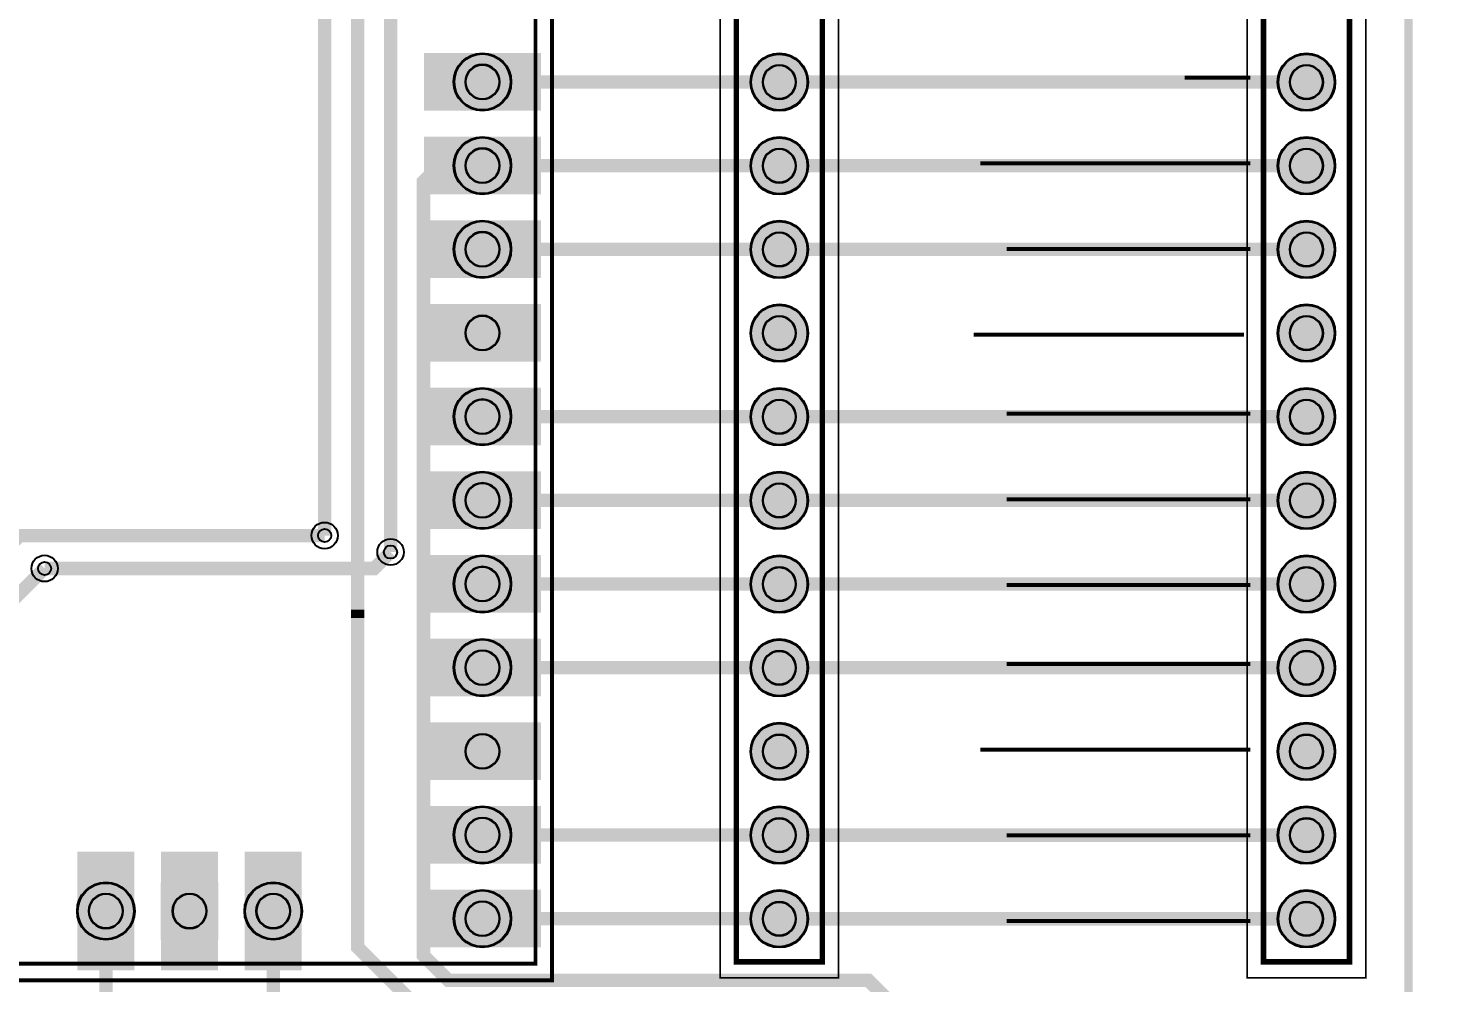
# Model space of a CAD drawing. Extents: x 2068 to 5046, y -5016 to -2057.
# Drawn here: x 3366 to 5046, y -4413 to -3271 of the extents above; entities that cross this region are included whole.
import ezdxf

# ---------------------------------------------------------------- set-up
doc = ezdxf.new("R2010")
doc.units = 9
for name, color, linetype, true_color in [('BoardOutline', 7, 'Continuous', 0xff00ff), ('BottomLayer', 7, 'Continuous', 0x0000ff), ('BottomSolderMaskLayer', 7, 'Continuous', 0xaa00ff), ('Document', 7, 'Continuous', 0xffffff), ('Hole', 7, 'Continuous', 0x222222), ('Mechanical', 7, 'Continuous', 0xf022f0), ('Multi-Layer', 7, 'Continuous', 0xc0c0c0), ('TopLayer', 7, 'Continuous', 0xff0000), ('TopPasteMaskLayer', 7, 'Continuous', 0x808080), ('TopSilkLayer', 7, 'Continuous', 0xffff00), ('TopSolderMaskLayer', 7, 'Continuous', 0x800080)]:
    doc.layers.add(name, color=color, linetype=linetype, true_color=true_color)

msp = doc.modelspace()

# ---------------------------------------------------------------- hatches: boundary and pattern name
at = {"layer": 'BottomSolderMaskLayer'}
for points in [[(3874.5849999999996, -3335.8199999999997, 1), (3943.515, -3335.8199999999997, 1)], [(4229.305, -3336.0199999999995, 1), (4298.235000000001, -3336.0199999999995, 1)], [(4859.225, -3336.0199999999995, 1), (4928.155000000001, -3336.0199999999995, 1)], [(3874.5849999999996, -3435.8199999999997, 1), (3943.515, -3435.8199999999997, 1)], [(4229.305, -3436.0199999999995, 1), (4298.235000000001, -3436.0199999999995, 1)], [(4859.225, -3436.0199999999995, 1), (4928.155000000001, -3436.0199999999995, 1)], [(3874.5849999999996, -3535.8199999999997, 1), (3943.515, -3535.8199999999997, 1)], [(4229.305, -3536.0199999999995, 1), (4298.235000000001, -3536.0199999999995, 1)], [(4859.225, -3536.0199999999995, 1), (4928.155000000001, -3536.0199999999995, 1)], [(3874.5849999999996, -3601.3549999999996), (3943.5150000000003, -3601.3549999999996), (3943.5150000000003, -3670.285), (3874.5849999999996, -3670.285)], [(4229.305, -3636.0199999999995, 1), (4298.235000000001, -3636.0199999999995, 1)], [(4859.225, -3636.0199999999995, 1), (4928.155000000001, -3636.0199999999995, 1)], [(3874.5849999999996, -3735.8199999999997, 1), (3943.515, -3735.8199999999997, 1)], [(4229.305, -3736.0199999999995, 1), (4298.235000000001, -3736.0199999999995, 1)], [(4859.225, -3736.0199999999995, 1), (4928.155000000001, -3736.0199999999995, 1)], [(3874.5849999999996, -3835.8199999999997, 1), (3943.515, -3835.8199999999997, 1)], [(4229.305, -3836.0199999999995, 1), (4298.235000000001, -3836.0199999999995, 1)], [(4859.225, -3836.0199999999995, 1), (4928.155000000001, -3836.0199999999995, 1)], [(3874.5849999999996, -3935.8199999999997, 1), (3943.515, -3935.8199999999997, 1)], [(4229.305, -3936.0199999999995, 1), (4298.235000000001, -3936.0199999999995, 1)], [(4859.225, -3936.0199999999995, 1), (4928.155000000001, -3936.0199999999995, 1)], [(3874.5849999999996, -4035.8199999999997, 1), (3943.515, -4035.8199999999997, 1)], [(4229.305, -4036.0199999999995, 1), (4298.235000000001, -4036.0199999999995, 1)], [(4859.225, -4036.0199999999995, 1), (4928.155000000001, -4036.0199999999995, 1)], [(3874.5849999999996, -4101.355), (3943.5150000000003, -4101.355), (3943.5150000000003, -4170.285), (3874.5849999999996, -4170.285)], [(4229.305, -4136.0199999999995, 1), (4298.235000000001, -4136.0199999999995, 1)], [(4859.225, -4136.0199999999995, 1), (4928.155000000001, -4136.0199999999995, 1)], [(3874.5849999999996, -4235.82, 1), (3943.515, -4235.82, 1)], [(4229.305, -4236.0199999999995, 1), (4298.235000000001, -4236.0199999999995, 1)], [(4859.225, -4236.0199999999995, 1), (4928.155000000001, -4236.0199999999995, 1)], [(3424.5849999999996, -4326.76, 1), (3493.515, -4326.76, 1)], [(3524.5849999999996, -4292.295), (3593.5150000000003, -4292.295), (3593.5150000000003, -4361.225), (3524.5849999999996, -4361.225)], [(3624.5849999999996, -4326.76, 1), (3693.515, -4326.76, 1)], [(3874.5849999999996, -4335.82, 1), (3943.515, -4335.82, 1)], [(4229.305, -4336.01, 1), (4298.235000000001, -4336.01, 1)], [(4859.225, -4336.01, 1), (4928.155000000001, -4336.01, 1)]]:
    msp.add_hatch(color=256, dxfattribs=at).paths.add_polyline_path(points)
at = {"layer": 'Multi-Layer'}
for points in [[(3875.5849999999996, -3335.8199999999997, 1), (3942.515, -3335.8199999999997, 1)], [(4230.305, -3336.0199999999995, 1), (4297.235000000001, -3336.0199999999995, 1)], [(4860.225, -3336.0199999999995, 1), (4927.155000000001, -3336.0199999999995, 1)], [(3875.5849999999996, -3435.8199999999997, 1), (3942.515, -3435.8199999999997, 1)], [(4230.305, -3436.0199999999995, 1), (4297.235000000001, -3436.0199999999995, 1)], [(4860.225, -3436.0199999999995, 1), (4927.155000000001, -3436.0199999999995, 1)], [(3875.5849999999996, -3535.8199999999997, 1), (3942.515, -3535.8199999999997, 1)], [(4230.305, -3536.0199999999995, 1), (4297.235000000001, -3536.0199999999995, 1)], [(4860.225, -3536.0199999999995, 1), (4927.155000000001, -3536.0199999999995, 1)], [(3875.585, -3602.355), (3942.5150000000003, -3602.355), (3942.5150000000003, -3669.285), (3875.585, -3669.285)], [(4230.305, -3636.0199999999995, 1), (4297.235000000001, -3636.0199999999995, 1)], [(4860.225, -3636.0199999999995, 1), (4927.155000000001, -3636.0199999999995, 1)], [(3875.5849999999996, -3735.8199999999997, 1), (3942.515, -3735.8199999999997, 1)], [(4230.305, -3736.0199999999995, 1), (4297.235000000001, -3736.0199999999995, 1)], [(4860.225, -3736.0199999999995, 1), (4927.155000000001, -3736.0199999999995, 1)], [(3875.5849999999996, -3835.8199999999997, 1), (3942.515, -3835.8199999999997, 1)], [(4230.305, -3836.0199999999995, 1), (4297.235000000001, -3836.0199999999995, 1)], [(4860.225, -3836.0199999999995, 1), (4927.155000000001, -3836.0199999999995, 1)], [(3875.5849999999996, -3935.8199999999997, 1), (3942.515, -3935.8199999999997, 1)], [(4230.305, -3936.0199999999995, 1), (4297.235000000001, -3936.0199999999995, 1)], [(4860.225, -3936.0199999999995, 1), (4927.155000000001, -3936.0199999999995, 1)], [(3875.5849999999996, -4035.8199999999997, 1), (3942.515, -4035.8199999999997, 1)], [(4230.305, -4036.0199999999995, 1), (4297.235000000001, -4036.0199999999995, 1)], [(4860.225, -4036.0199999999995, 1), (4927.155000000001, -4036.0199999999995, 1)], [(3875.585, -4102.355), (3942.5150000000003, -4102.355), (3942.5150000000003, -4169.285), (3875.585, -4169.285)], [(4230.305, -4136.0199999999995, 1), (4297.235000000001, -4136.0199999999995, 1)], [(4860.225, -4136.0199999999995, 1), (4927.155000000001, -4136.0199999999995, 1)], [(3875.5849999999996, -4235.82, 1), (3942.515, -4235.82, 1)], [(4230.305, -4236.0199999999995, 1), (4297.235000000001, -4236.0199999999995, 1)], [(4860.225, -4236.0199999999995, 1), (4927.155000000001, -4236.0199999999995, 1)], [(3425.5849999999996, -4326.76, 1), (3492.515, -4326.76, 1)], [(3525.585, -4293.295), (3592.5150000000003, -4293.295), (3592.5150000000003, -4360.224999999999), (3525.585, -4360.224999999999)], [(3625.5849999999996, -4326.76, 1), (3692.515, -4326.76, 1)], [(3875.5849999999996, -4335.82, 1), (3942.515, -4335.82, 1)], [(4230.305, -4336.01, 1), (4297.235000000001, -4336.01, 1)], [(4860.225, -4336.01, 1), (4927.155000000001, -4336.01, 1)]]:
    msp.add_hatch(color=256, dxfattribs=at).paths.add_polyline_path(points)
at = {"layer": 'TopLayer'}
for points in [[(3840.1549999999997, -3302.355), (3977.945, -3302.355), (3977.945, -3369.285), (3840.1549999999997, -3369.285)], [(3840.1549999999997, -3402.355), (3977.945, -3402.355), (3977.945, -3469.285), (3840.1549999999997, -3469.285)], [(3840.1549999999997, -3502.355), (3977.945, -3502.355), (3977.945, -3569.285), (3840.1549999999997, -3569.285)], [(3840.1549999999997, -3602.355), (3977.945, -3602.355), (3977.945, -3669.285), (3840.1549999999997, -3669.285)], [(3840.1549999999997, -3702.355), (3977.945, -3702.355), (3977.945, -3769.285), (3840.1549999999997, -3769.285)], [(3840.1549999999997, -3802.355), (3977.945, -3802.355), (3977.945, -3869.285), (3840.1549999999997, -3869.285)], [(3840.1549999999997, -3902.355), (3977.945, -3902.355), (3977.945, -3969.285), (3840.1549999999997, -3969.285)], [(3840.1549999999997, -4002.355), (3977.945, -4002.355), (3977.945, -4069.285), (3840.1549999999997, -4069.285)], [(3840.1549999999997, -4102.355), (3977.945, -4102.355), (3977.945, -4169.285), (3840.1549999999997, -4169.285)], [(3840.1549999999997, -4202.355), (3977.945, -4202.355), (3977.945, -4269.285), (3840.1549999999997, -4269.285)], [(3425.585, -4395.655), (3425.585, -4257.865), (3492.5150000000003, -4257.865), (3492.5150000000003, -4395.655)], [(3525.585, -4395.655), (3525.585, -4257.865), (3592.5150000000003, -4257.865), (3592.5150000000003, -4395.655)], [(3625.585, -4395.655), (3625.585, -4257.865), (3692.5150000000003, -4257.865), (3692.5150000000003, -4395.655)], [(3840.1549999999997, -4302.355), (3977.945, -4302.355), (3977.945, -4369.285), (3840.1549999999997, -4369.285)]]:
    msp.add_hatch(color=256, dxfattribs=at).paths.add_polyline_path(points)
at = {"layer": 'TopPasteMaskLayer'}
for points in [[(3840.1549999999997, -3302.355), (3977.945, -3302.355), (3977.945, -3369.285), (3840.1549999999997, -3369.285)], [(3840.1549999999997, -3402.355), (3977.945, -3402.355), (3977.945, -3469.285), (3840.1549999999997, -3469.285)], [(3840.1549999999997, -3502.355), (3977.945, -3502.355), (3977.945, -3569.285), (3840.1549999999997, -3569.285)], [(3840.1549999999997, -3602.355), (3977.945, -3602.355), (3977.945, -3669.285), (3840.1549999999997, -3669.285)], [(3840.1549999999997, -3702.355), (3977.945, -3702.355), (3977.945, -3769.285), (3840.1549999999997, -3769.285)], [(3840.1549999999997, -3802.355), (3977.945, -3802.355), (3977.945, -3869.285), (3840.1549999999997, -3869.285)], [(3840.1549999999997, -3902.355), (3977.945, -3902.355), (3977.945, -3969.285), (3840.1549999999997, -3969.285)], [(3840.1549999999997, -4002.355), (3977.945, -4002.355), (3977.945, -4069.285), (3840.1549999999997, -4069.285)], [(3840.1549999999997, -4102.355), (3977.945, -4102.355), (3977.945, -4169.285), (3840.1549999999997, -4169.285)], [(3840.1549999999997, -4202.355), (3977.945, -4202.355), (3977.945, -4269.285), (3840.1549999999997, -4269.285)], [(3425.585, -4395.655), (3425.585, -4257.865), (3492.5150000000003, -4257.865), (3492.5150000000003, -4395.655)], [(3525.585, -4395.655), (3525.585, -4257.865), (3592.5150000000003, -4257.865), (3592.5150000000003, -4395.655)], [(3625.585, -4395.655), (3625.585, -4257.865), (3692.5150000000003, -4257.865), (3692.5150000000003, -4395.655)], [(3840.1549999999997, -4302.355), (3977.945, -4302.355), (3977.945, -4369.285), (3840.1549999999997, -4369.285)]]:
    msp.add_hatch(color=256, dxfattribs=at).paths.add_polyline_path(points)
at = {"layer": 'TopSolderMaskLayer'}
for points in [[(3839.1549999999997, -3301.3549999999996), (3978.9450000000006, -3301.3549999999996), (3978.9450000000006, -3370.285), (3839.1549999999997, -3370.285)], [(3874.5849999999996, -3335.8199999999997, 1), (3943.515, -3335.8199999999997, 1)], [(4229.305, -3336.0199999999995, 1), (4298.235000000001, -3336.0199999999995, 1)], [(4859.225, -3336.0199999999995, 1), (4928.155000000001, -3336.0199999999995, 1)], [(3839.1549999999997, -3401.3549999999996), (3978.9450000000006, -3401.3549999999996), (3978.9450000000006, -3470.285), (3839.1549999999997, -3470.285)], [(3874.5849999999996, -3435.8199999999997, 1), (3943.515, -3435.8199999999997, 1)], [(4229.305, -3436.0199999999995, 1), (4298.235000000001, -3436.0199999999995, 1)], [(4859.225, -3436.0199999999995, 1), (4928.155000000001, -3436.0199999999995, 1)], [(3839.1549999999997, -3501.3549999999996), (3978.9450000000006, -3501.3549999999996), (3978.9450000000006, -3570.285), (3839.1549999999997, -3570.285)], [(3874.5849999999996, -3535.8199999999997, 1), (3943.515, -3535.8199999999997, 1)], [(4229.305, -3536.0199999999995, 1), (4298.235000000001, -3536.0199999999995, 1)], [(4859.225, -3536.0199999999995, 1), (4928.155000000001, -3536.0199999999995, 1)], [(3839.1549999999997, -3601.3549999999996), (3978.9450000000006, -3601.3549999999996), (3978.9450000000006, -3670.285), (3839.1549999999997, -3670.285)], [(3874.5849999999996, -3601.3549999999996), (3943.5150000000003, -3601.3549999999996), (3943.5150000000003, -3670.285), (3874.5849999999996, -3670.285)], [(4229.305, -3636.0199999999995, 1), (4298.235000000001, -3636.0199999999995, 1)], [(4859.225, -3636.0199999999995, 1), (4928.155000000001, -3636.0199999999995, 1)], [(3839.1549999999997, -3701.3549999999996), (3978.9450000000006, -3701.3549999999996), (3978.9450000000006, -3770.285), (3839.1549999999997, -3770.285)], [(3874.5849999999996, -3735.8199999999997, 1), (3943.515, -3735.8199999999997, 1)], [(4229.305, -3736.0199999999995, 1), (4298.235000000001, -3736.0199999999995, 1)], [(4859.225, -3736.0199999999995, 1), (4928.155000000001, -3736.0199999999995, 1)], [(3839.1549999999997, -3801.3549999999996), (3978.9450000000006, -3801.3549999999996), (3978.9450000000006, -3870.285), (3839.1549999999997, -3870.285)], [(3874.5849999999996, -3835.8199999999997, 1), (3943.515, -3835.8199999999997, 1)], [(4229.305, -3836.0199999999995, 1), (4298.235000000001, -3836.0199999999995, 1)], [(4859.225, -3836.0199999999995, 1), (4928.155000000001, -3836.0199999999995, 1)], [(3839.1549999999997, -3901.3549999999996), (3978.9450000000006, -3901.3549999999996), (3978.9450000000006, -3970.285), (3839.1549999999997, -3970.285)], [(3874.5849999999996, -3935.8199999999997, 1), (3943.515, -3935.8199999999997, 1)], [(4229.305, -3936.0199999999995, 1), (4298.235000000001, -3936.0199999999995, 1)], [(4859.225, -3936.0199999999995, 1), (4928.155000000001, -3936.0199999999995, 1)], [(3839.1549999999997, -4001.3549999999996), (3978.9450000000006, -4001.3549999999996), (3978.9450000000006, -4070.285), (3839.1549999999997, -4070.285)], [(3874.5849999999996, -4035.8199999999997, 1), (3943.515, -4035.8199999999997, 1)], [(4229.305, -4036.0199999999995, 1), (4298.235000000001, -4036.0199999999995, 1)], [(4859.225, -4036.0199999999995, 1), (4928.155000000001, -4036.0199999999995, 1)], [(3839.1549999999997, -4101.355), (3978.9450000000006, -4101.355), (3978.9450000000006, -4170.285), (3839.1549999999997, -4170.285)], [(3874.5849999999996, -4101.355), (3943.5150000000003, -4101.355), (3943.5150000000003, -4170.285), (3874.5849999999996, -4170.285)], [(4229.305, -4136.0199999999995, 1), (4298.235000000001, -4136.0199999999995, 1)], [(4859.225, -4136.0199999999995, 1), (4928.155000000001, -4136.0199999999995, 1)], [(3839.1549999999997, -4201.355), (3978.9450000000006, -4201.355), (3978.9450000000006, -4270.285), (3839.1549999999997, -4270.285)], [(3874.5849999999996, -4235.82, 1), (3943.515, -4235.82, 1)], [(4229.305, -4236.0199999999995, 1), (4298.235000000001, -4236.0199999999995, 1)], [(4859.225, -4236.0199999999995, 1), (4928.155000000001, -4236.0199999999995, 1)], [(3425.0992608317, -4397.713718063649), (3425.0992608317, -4255.806281936351), (3493.0007391683002, -4255.806281936351), (3493.0007391683002, -4397.713718063649)], [(3525.0992608317, -4397.713718063649), (3525.0992608317, -4255.806281936351), (3593.0007391683002, -4255.806281936351), (3593.0007391683002, -4397.713718063649)], [(3625.0992608317, -4397.713718063649), (3625.0992608317, -4255.806281936351), (3693.0007391683002, -4255.806281936351), (3693.0007391683002, -4397.713718063649)], [(3424.5849999999996, -4326.76, 1), (3493.515, -4326.76, 1)], [(3524.5849999999996, -4292.295), (3593.5150000000003, -4292.295), (3593.5150000000003, -4361.225), (3524.5849999999996, -4361.225)], [(3624.5849999999996, -4326.76, 1), (3693.515, -4326.76, 1)], [(3839.1549999999997, -4301.355), (3978.9450000000006, -4301.355), (3978.9450000000006, -4370.285), (3839.1549999999997, -4370.285)], [(3874.5849999999996, -4335.82, 1), (3943.515, -4335.82, 1)], [(4229.305, -4336.01, 1), (4298.235000000001, -4336.01, 1)], [(4859.225, -4336.01, 1), (4928.155000000001, -4336.01, 1)]]:
    msp.add_hatch(color=256, dxfattribs=at).paths.add_polyline_path(points)

# ---------------------------------------------------------------- linework, layer by layer
at = {"layer": 'BoardOutline', "const_width": 10}
msp.add_lwpolyline([(5015.74, -2066.92), (5015.74, -4960.62), (2106.29, -4960.62), (2106.29, -2066.92), (5015.74, -2066.92)], close=True, dxfattribs=at)
at = {"layer": 'BottomLayer', "const_width": 16}
for points in [[(3720.46, -3877.9399999999996), (3356.29, -3877.9399999999996), (3346.45, -3887.79)], [(3799.21, -3897.6299999999997), (3779.52, -3917.31), (3385.8199999999997, -3917.31)]]:
    msp.add_lwpolyline(points, dxfattribs=at)
at = {"layer": 'BottomSolderMaskLayer'}
for points in [[(3909.152988196624, -3315.1399701180335), (3908.947011803376, -3315.1399701180335)], [(4263.775149409831, -3315.7519229045265), (4263.764850590169, -3315.7519229045265)], [(4893.695149409831, -3315.7519229045265), (4893.684850590169, -3315.7519229045265)], [(3909.152988196624, -3356.500029881966), (3908.947011803376, -3356.500029881966)], [(4263.775149409831, -3356.2880770954725), (4263.764850590169, -3356.2880770954725)], [(4893.695149409831, -3356.2880770954725), (4893.684850590169, -3356.2880770954725)], [(3909.152988196624, -3415.1399701180335), (3908.947011803376, -3415.1399701180335)], [(4263.775149409831, -3415.7519229045265), (4263.764850590169, -3415.7519229045265)], [(4893.695149409831, -3415.7519229045265), (4893.684850590169, -3415.7519229045265)], [(3909.152988196624, -3456.500029881966), (3908.947011803376, -3456.500029881966)], [(4263.775149409831, -3456.2880770954725), (4263.764850590169, -3456.2880770954725)], [(4893.695149409831, -3456.2880770954725), (4893.684850590169, -3456.2880770954725)], [(3909.152988196624, -3515.1399701180335), (3908.947011803376, -3515.1399701180335)], [(4263.775149409831, -3515.7519229045265), (4263.764850590169, -3515.7519229045265)], [(4893.695149409831, -3515.7519229045265), (4893.684850590169, -3515.7519229045265)], [(3909.152988196624, -3556.500029881966), (3908.947011803376, -3556.500029881966)], [(4263.775149409831, -3556.2880770954725), (4263.764850590169, -3556.2880770954725)], [(4893.695149409831, -3556.2880770954725), (4893.684850590169, -3556.2880770954725)], [(3909.152988196624, -3615.1399701180335), (3908.947011803376, -3615.1399701180335)], [(4263.775149409831, -3615.7519229045265), (4263.764850590169, -3615.7519229045265)], [(4893.695149409831, -3615.7519229045265), (4893.684850590169, -3615.7519229045265)], [(3909.152988196624, -3656.500029881966), (3908.947011803376, -3656.500029881966)], [(4263.775149409831, -3656.2880770954725), (4263.764850590169, -3656.2880770954725)], [(4893.695149409831, -3656.2880770954725), (4893.684850590169, -3656.2880770954725)], [(3909.152988196624, -3715.1399701180335), (3908.947011803376, -3715.1399701180335)], [(4263.775149409831, -3715.7519229045265), (4263.764850590169, -3715.7519229045265)], [(4893.695149409831, -3715.7519229045265), (4893.684850590169, -3715.7519229045265)], [(3909.152988196624, -3756.500029881966), (3908.947011803376, -3756.500029881966)], [(4263.775149409831, -3756.2880770954725), (4263.764850590169, -3756.2880770954725)], [(4893.695149409831, -3756.2880770954725), (4893.684850590169, -3756.2880770954725)], [(3909.152988196624, -3815.1399701180335), (3908.947011803376, -3815.1399701180335)], [(4263.775149409831, -3815.7519229045265), (4263.764850590169, -3815.7519229045265)], [(4893.695149409831, -3815.7519229045265), (4893.684850590169, -3815.7519229045265)], [(3909.152988196624, -3856.500029881966), (3908.947011803376, -3856.500029881966)], [(4263.775149409831, -3856.2880770954725), (4263.764850590169, -3856.2880770954725)], [(4893.695149409831, -3856.2880770954725), (4893.684850590169, -3856.2880770954725)], [(3909.152988196624, -3915.1399701180335), (3908.947011803376, -3915.1399701180335)], [(4263.775149409831, -3915.7519229045265), (4263.764850590169, -3915.7519229045265)], [(4893.695149409831, -3915.7519229045265), (4893.684850590169, -3915.7519229045265)], [(3909.152988196624, -3956.500029881966), (3908.947011803376, -3956.500029881966)], [(4263.775149409831, -3956.2880770954725), (4263.764850590169, -3956.2880770954725)], [(4893.695149409831, -3956.2880770954725), (4893.684850590169, -3956.2880770954725)], [(3909.152988196624, -4015.1399701180335), (3908.947011803376, -4015.1399701180335)], [(4263.775149409831, -4015.7519229045265), (4263.764850590169, -4015.7519229045265)], [(4893.695149409831, -4015.7519229045265), (4893.684850590169, -4015.7519229045265)], [(3909.152988196624, -4056.500029881966), (3908.947011803376, -4056.500029881966)], [(4263.775149409831, -4056.2880770954725), (4263.764850590169, -4056.2880770954725)], [(4893.695149409831, -4056.2880770954725), (4893.684850590169, -4056.2880770954725)], [(3909.152988196624, -4115.1399701180335), (3908.947011803376, -4115.1399701180335)], [(4263.775149409831, -4115.7519229045265), (4263.764850590169, -4115.7519229045265)], [(4893.695149409831, -4115.7519229045265), (4893.684850590169, -4115.7519229045265)], [(3909.152988196624, -4156.500029881966), (3908.947011803376, -4156.500029881966)], [(4263.775149409831, -4156.2880770954725), (4263.764850590169, -4156.2880770954725)], [(4893.695149409831, -4156.2880770954725), (4893.684850590169, -4156.2880770954725)], [(3909.152988196624, -4215.1399701180335), (3908.947011803376, -4215.1399701180335)], [(4263.775149409831, -4215.7519229045265), (4263.764850590169, -4215.7519229045265)], [(4893.695149409831, -4215.7519229045265), (4893.684850590169, -4215.7519229045265)], [(3909.152988196624, -4256.500029881966), (3908.947011803376, -4256.500029881966)], [(4263.775149409831, -4256.2880770954725), (4263.764850590169, -4256.2880770954725)], [(4893.695149409831, -4256.2880770954725), (4893.684850590169, -4256.2880770954725)], [(3459.152988196624, -4306.079970118034), (3458.947011803376, -4306.079970118034)], [(3559.152988196624, -4306.079970118034), (3558.947011803376, -4306.079970118034)], [(3659.152988196624, -4306.079970118034), (3658.947011803376, -4306.079970118034)], [(3909.152988196624, -4315.1399701180335), (3908.947011803376, -4315.1399701180335)], [(4263.775149409831, -4315.741922904527), (4263.764850590169, -4315.741922904527)], [(4893.695149409831, -4315.741922904527), (4893.684850590169, -4315.741922904527)], [(3459.152988196624, -4347.440029881966), (3458.947011803376, -4347.440029881966)], [(3559.152988196624, -4347.440029881966), (3558.947011803376, -4347.440029881966)], [(3659.152988196624, -4347.440029881966), (3658.947011803376, -4347.440029881966)], [(3909.152988196624, -4356.500029881966), (3908.947011803376, -4356.500029881966)], [(4263.775149409831, -4356.278077095473), (4263.764850590169, -4356.278077095473)], [(4893.695149409831, -4356.278077095473), (4893.684850590169, -4356.278077095473)]]:
    msp.add_lwpolyline(points, close=True, dxfattribs=at)
for centre in [(3909.0499999999997, -3335.8199999999997), (4263.77, -3336.0199999999995), (4893.6900000000005, -3336.0199999999995), (3909.0499999999997, -3435.8199999999997), (4263.77, -3436.0199999999995), (4893.6900000000005, -3436.0199999999995), (3909.0499999999997, -3535.8199999999997), (4263.77, -3536.0199999999995), (4893.6900000000005, -3536.0199999999995), (4263.77, -3636.0199999999995), (4893.6900000000005, -3636.0199999999995), (3909.0499999999997, -3735.8199999999997), (4263.77, -3736.0199999999995), (4893.6900000000005, -3736.0199999999995), (3909.0499999999997, -3835.8199999999997), (4263.77, -3836.0199999999995), (4893.6900000000005, -3836.0199999999995), (3909.0499999999997, -3935.8199999999997), (4263.77, -3936.0199999999995), (4893.6900000000005, -3936.0199999999995), (3909.0499999999997, -4035.8199999999997), (4263.77, -4036.0199999999995), (4893.6900000000005, -4036.0199999999995), (4263.77, -4136.0199999999995), (4893.6900000000005, -4136.0199999999995), (3909.0499999999997, -4235.82), (4263.77, -4236.0199999999995), (4893.6900000000005, -4236.0199999999995), (3459.0499999999997, -4326.76), (3659.0499999999997, -4326.76), (3909.0499999999997, -4335.82), (4263.77, -4336.01), (4893.6900000000005, -4336.01)]:
    msp.add_circle(centre, 34.464999999999996, dxfattribs=at)
for centre, radius, start, end in [((3908.947011803376, -3335.8199999999997), 20.680029881966234, 90, 270), ((3909.152988196624, -3335.8199999999997), 20.680029881966234, 270, 90), ((4263.764850590169, -3336.0199999999995), 20.268077095472883, 90, 270), ((4263.775149409831, -3336.0199999999995), 20.268077095472883, 270, 90), ((4893.684850590169, -3336.0199999999995), 20.268077095472883, 90, 270), ((4893.695149409831, -3336.0199999999995), 20.268077095472883, 270, 90), ((3908.947011803376, -3435.8199999999997), 20.680029881966234, 90, 270), ((3909.152988196624, -3435.8199999999997), 20.680029881966234, 270, 90), ((4263.764850590169, -3436.0199999999995), 20.268077095472883, 90, 270), ((4263.775149409831, -3436.0199999999995), 20.268077095472883, 270, 90), ((4893.684850590169, -3436.0199999999995), 20.268077095472883, 90, 270), ((4893.695149409831, -3436.0199999999995), 20.268077095472883, 270, 90), ((3908.947011803376, -3535.8199999999997), 20.680029881966234, 90, 270), ((3909.152988196624, -3535.8199999999997), 20.680029881966234, 270, 90), ((4263.764850590169, -3536.0199999999995), 20.268077095472883, 90, 270), ((4263.775149409831, -3536.0199999999995), 20.268077095472883, 270, 90), ((4893.684850590169, -3536.0199999999995), 20.268077095472883, 90, 270), ((4893.695149409831, -3536.0199999999995), 20.268077095472883, 270, 90), ((3908.947011803376, -3635.8199999999997), 20.680029881966234, 90, 270), ((3909.152988196624, -3635.8199999999997), 20.680029881966234, 270, 90), ((4263.764850590169, -3636.0199999999995), 20.268077095472883, 90, 270), ((4263.775149409831, -3636.0199999999995), 20.268077095472883, 270, 90), ((4893.684850590169, -3636.0199999999995), 20.268077095472883, 90, 270), ((4893.695149409831, -3636.0199999999995), 20.268077095472883, 270, 90), ((3908.947011803376, -3735.8199999999997), 20.680029881966234, 90, 270), ((3909.152988196624, -3735.8199999999997), 20.680029881966234, 270, 90), ((4263.764850590169, -3736.0199999999995), 20.268077095472883, 90, 270), ((4263.775149409831, -3736.0199999999995), 20.268077095472883, 270, 90), ((4893.684850590169, -3736.0199999999995), 20.268077095472883, 90, 270), ((4893.695149409831, -3736.0199999999995), 20.268077095472883, 270, 90), ((3908.947011803376, -3835.8199999999997), 20.680029881966234, 90, 270), ((3909.152988196624, -3835.8199999999997), 20.680029881966234, 270, 90), ((4263.764850590169, -3836.0199999999995), 20.268077095472883, 90, 270), ((4263.775149409831, -3836.0199999999995), 20.268077095472883, 270, 90), ((4893.684850590169, -3836.0199999999995), 20.268077095472883, 90, 270), ((4893.695149409831, -3836.0199999999995), 20.268077095472883, 270, 90), ((3908.947011803376, -3935.8199999999997), 20.680029881966234, 90, 270), ((3909.152988196624, -3935.8199999999997), 20.680029881966234, 270, 90), ((4263.764850590169, -3936.0199999999995), 20.268077095472883, 90, 270), ((4263.775149409831, -3936.0199999999995), 20.268077095472883, 270, 90), ((4893.684850590169, -3936.0199999999995), 20.268077095472883, 90, 270), ((4893.695149409831, -3936.0199999999995), 20.268077095472883, 270, 90), ((3908.947011803376, -4035.8199999999997), 20.680029881966234, 90, 270), ((3909.152988196624, -4035.8199999999997), 20.680029881966234, 270, 90), ((4263.764850590169, -4036.0199999999995), 20.268077095472883, 90, 270), ((4263.775149409831, -4036.0199999999995), 20.268077095472883, 270, 90), ((4893.684850590169, -4036.0199999999995), 20.268077095472883, 90, 270), ((4893.695149409831, -4036.0199999999995), 20.268077095472883, 270, 90), ((3908.947011803376, -4135.82), 20.680029881966234, 90, 270), ((3909.152988196624, -4135.82), 20.680029881966234, 270, 90), ((4263.764850590169, -4136.0199999999995), 20.268077095472883, 90, 270), ((4263.775149409831, -4136.0199999999995), 20.268077095472883, 270, 90), ((4893.684850590169, -4136.0199999999995), 20.268077095472883, 90, 270), ((4893.695149409831, -4136.0199999999995), 20.268077095472883, 270, 90), ((3908.947011803376, -4235.82), 20.680029881966234, 90, 270), ((3909.152988196624, -4235.82), 20.680029881966234, 270, 90), ((4263.764850590169, -4236.0199999999995), 20.268077095472883, 90, 270), ((4263.775149409831, -4236.0199999999995), 20.268077095472883, 270, 90), ((4893.684850590169, -4236.0199999999995), 20.268077095472883, 90, 270), ((4893.695149409831, -4236.0199999999995), 20.268077095472883, 270, 90), ((3458.947011803376, -4326.76), 20.680029881966234, 90, 270), ((3459.152988196624, -4326.76), 20.680029881966234, 270, 90), ((3558.947011803376, -4326.76), 20.680029881966234, 90, 270), ((3559.152988196624, -4326.76), 20.680029881966234, 270, 90), ((3658.947011803376, -4326.76), 20.680029881966234, 90, 270), ((3659.152988196624, -4326.76), 20.680029881966234, 270, 90), ((3908.947011803376, -4335.82), 20.680029881966234, 90, 270), ((3909.152988196624, -4335.82), 20.680029881966234, 270, 90), ((4263.764850590169, -4336.01), 20.268077095472883, 90, 270), ((4263.775149409831, -4336.01), 20.268077095472883, 270, 90), ((4893.684850590169, -4336.01), 20.268077095472883, 90, 270), ((4893.695149409831, -4336.01), 20.268077095472883, 270, 90)]:
    msp.add_arc(centre, radius, start, end, dxfattribs=at)
at = {"layer": 'Document'}
for points, const_width in [([(3972.43, -2381.88), (3972.43, -4389.75), (3145.66, -4389.75), (3145.66, -2381.88), (3972.43, -2381.88)], 4.72), ([(4238.77, -2386.02), (4313.77, -2386.02), (4313.77, -4386.01), (4213.77, -4386.01), (4213.77, -2411.02), (4238.77, -2386.02)], 3.9400000000000004), ([(4943.6900000000005, -2386.02), (4943.6900000000005, -4386.01), (4843.6900000000005, -4386.01), (4843.6900000000005, -2411.02), (4868.6900000000005, -2386.02), (4943.6900000000005, -2386.02)], 3.9400000000000004)]:
    msp.add_lwpolyline(points, close=True, dxfattribs=dict(at, const_width=const_width))
at = {"layer": 'Hole'}
for centre in [(3720.46, -3877.9399999999996), (3799.21, -3897.6299999999997), (3385.8199999999997, -3917.31)]:
    msp.add_circle(centre, 7.87, dxfattribs=at)
at = {"layer": 'Mechanical'}
for points, const_width in [([(3992.12, -2362.2), (3992.12, -4409.4400000000005), (3125.98, -4409.4400000000005), (3125.98, -2362.2), (3992.12, -2362.2)], 4.72), ([(4192.91, -2365.1499999999996), (4192.91, -4406.49), (4334.64, -4406.49), (4334.64, -2365.1499999999996), (4192.91, -2365.1499999999996)], 1.9700000000000002), ([(4822.82, -4406.49), (4964.56, -4406.49), (4964.56, -2365.1499999999996), (4822.82, -2365.1499999999996), (4822.82, -4406.49)], 1.9700000000000002)]:
    msp.add_lwpolyline(points, close=True, dxfattribs=dict(at, const_width=const_width))
at = {"layer": 'Multi-Layer'}
for points in [[(3909.15, -3315.74), (3908.95, -3315.74)], [(4263.775, -3316.3399999999997), (4263.765, -3316.3399999999997)], [(4893.695, -3316.3399999999997), (4893.6849999999995, -3316.3399999999997)], [(3909.15, -3355.8999999999996), (3908.95, -3355.8999999999996)], [(4263.775, -3355.6999999999994), (4263.765, -3355.6999999999994)], [(4893.695, -3355.6999999999994), (4893.6849999999995, -3355.6999999999994)], [(3909.15, -3415.74), (3908.95, -3415.74)], [(4263.775, -3416.3399999999997), (4263.765, -3416.3399999999997)], [(4893.695, -3416.3399999999997), (4893.6849999999995, -3416.3399999999997)], [(3909.15, -3455.8999999999996), (3908.95, -3455.8999999999996)], [(4263.775, -3455.6999999999994), (4263.765, -3455.6999999999994)], [(4893.695, -3455.6999999999994), (4893.6849999999995, -3455.6999999999994)], [(3909.15, -3515.74), (3908.95, -3515.74)], [(4263.775, -3516.3399999999997), (4263.765, -3516.3399999999997)], [(4893.695, -3516.3399999999997), (4893.6849999999995, -3516.3399999999997)], [(3909.15, -3555.8999999999996), (3908.95, -3555.8999999999996)], [(4263.775, -3555.6999999999994), (4263.765, -3555.6999999999994)], [(4893.695, -3555.6999999999994), (4893.6849999999995, -3555.6999999999994)], [(3909.15, -3615.74), (3908.95, -3615.74)], [(4263.775, -3616.3399999999997), (4263.765, -3616.3399999999997)], [(4893.695, -3616.3399999999997), (4893.6849999999995, -3616.3399999999997)], [(3909.15, -3655.8999999999996), (3908.95, -3655.8999999999996)], [(4263.775, -3655.6999999999994), (4263.765, -3655.6999999999994)], [(4893.695, -3655.6999999999994), (4893.6849999999995, -3655.6999999999994)], [(3909.15, -3715.74), (3908.95, -3715.74)], [(4263.775, -3716.3399999999997), (4263.765, -3716.3399999999997)], [(4893.695, -3716.3399999999997), (4893.6849999999995, -3716.3399999999997)], [(3909.15, -3755.8999999999996), (3908.95, -3755.8999999999996)], [(4263.775, -3755.6999999999994), (4263.765, -3755.6999999999994)], [(4893.695, -3755.6999999999994), (4893.6849999999995, -3755.6999999999994)], [(3909.15, -3815.74), (3908.95, -3815.74)], [(4263.775, -3816.3399999999997), (4263.765, -3816.3399999999997)], [(4893.695, -3816.3399999999997), (4893.6849999999995, -3816.3399999999997)], [(3909.15, -3855.8999999999996), (3908.95, -3855.8999999999996)], [(4263.775, -3855.6999999999994), (4263.765, -3855.6999999999994)], [(4893.695, -3855.6999999999994), (4893.6849999999995, -3855.6999999999994)], [(3909.15, -3915.74), (3908.95, -3915.74)], [(4263.775, -3916.3399999999997), (4263.765, -3916.3399999999997)], [(4893.695, -3916.3399999999997), (4893.6849999999995, -3916.3399999999997)], [(3909.15, -3955.8999999999996), (3908.95, -3955.8999999999996)], [(4263.775, -3955.6999999999994), (4263.765, -3955.6999999999994)], [(4893.695, -3955.6999999999994), (4893.6849999999995, -3955.6999999999994)], [(3909.15, -4015.74), (3908.95, -4015.74)], [(4263.775, -4016.3399999999997), (4263.765, -4016.3399999999997)], [(4893.695, -4016.3399999999997), (4893.6849999999995, -4016.3399999999997)], [(3909.15, -4055.8999999999996), (3908.95, -4055.8999999999996)], [(4263.775, -4055.6999999999994), (4263.765, -4055.6999999999994)], [(4893.695, -4055.6999999999994), (4893.6849999999995, -4055.6999999999994)], [(3909.15, -4115.74), (3908.95, -4115.74)], [(4263.775, -4116.339999999999), (4263.765, -4116.339999999999)], [(4893.695, -4116.339999999999), (4893.6849999999995, -4116.339999999999)], [(3909.15, -4155.9), (3908.95, -4155.9)], [(4263.775, -4155.7), (4263.765, -4155.7)], [(4893.695, -4155.7), (4893.6849999999995, -4155.7)], [(3909.15, -4215.74), (3908.95, -4215.74)], [(4263.775, -4216.339999999999), (4263.765, -4216.339999999999)], [(4893.695, -4216.339999999999), (4893.6849999999995, -4216.339999999999)], [(3909.15, -4255.9), (3908.95, -4255.9)], [(4263.775, -4255.7), (4263.765, -4255.7)], [(4893.695, -4255.7), (4893.6849999999995, -4255.7)], [(3459.15, -4306.68), (3458.95, -4306.68)], [(3559.15, -4306.68), (3558.95, -4306.68)], [(3659.15, -4306.68), (3658.95, -4306.68)], [(3909.15, -4315.74), (3908.95, -4315.74)], [(4263.775, -4316.33), (4263.765, -4316.33)], [(4893.695, -4316.33), (4893.6849999999995, -4316.33)], [(3459.15, -4346.84), (3458.95, -4346.84)], [(3559.15, -4346.84), (3558.95, -4346.84)], [(3659.15, -4346.84), (3658.95, -4346.84)], [(3909.15, -4355.9), (3908.95, -4355.9)], [(4263.775, -4355.6900000000005), (4263.765, -4355.6900000000005)], [(4893.695, -4355.6900000000005), (4893.6849999999995, -4355.6900000000005)]]:
    msp.add_lwpolyline(points, close=True, dxfattribs=at)
for centre, radius in [((3909.0499999999997, -3335.8199999999997), 33.464999999999996), ((4263.77, -3336.0199999999995), 33.464999999999996), ((4893.6900000000005, -3336.0199999999995), 33.464999999999996), ((3909.0499999999997, -3435.8199999999997), 33.464999999999996), ((4263.77, -3436.0199999999995), 33.464999999999996), ((4893.6900000000005, -3436.0199999999995), 33.464999999999996), ((3909.0499999999997, -3535.8199999999997), 33.464999999999996), ((4263.77, -3536.0199999999995), 33.464999999999996), ((4893.6900000000005, -3536.0199999999995), 33.464999999999996), ((4263.77, -3636.0199999999995), 33.464999999999996), ((4893.6900000000005, -3636.0199999999995), 33.464999999999996), ((3909.0499999999997, -3735.8199999999997), 33.464999999999996), ((4263.77, -3736.0199999999995), 33.464999999999996), ((4893.6900000000005, -3736.0199999999995), 33.464999999999996), ((3909.0499999999997, -3835.8199999999997), 33.464999999999996), ((4263.77, -3836.0199999999995), 33.464999999999996), ((4893.6900000000005, -3836.0199999999995), 33.464999999999996), ((3720.46, -3877.9399999999996), 15.75), ((3799.21, -3897.6299999999997), 15.75), ((3385.8199999999997, -3917.31), 15.75), ((3909.0499999999997, -3935.8199999999997), 33.464999999999996), ((4263.77, -3936.0199999999995), 33.464999999999996), ((4893.6900000000005, -3936.0199999999995), 33.464999999999996), ((3909.0499999999997, -4035.8199999999997), 33.464999999999996), ((4263.77, -4036.0199999999995), 33.464999999999996), ((4893.6900000000005, -4036.0199999999995), 33.464999999999996), ((4263.77, -4136.0199999999995), 33.464999999999996), ((4893.6900000000005, -4136.0199999999995), 33.464999999999996), ((3909.0499999999997, -4235.82), 33.464999999999996), ((4263.77, -4236.0199999999995), 33.464999999999996), ((4893.6900000000005, -4236.0199999999995), 33.464999999999996), ((3459.0499999999997, -4326.76), 33.464999999999996), ((3659.0499999999997, -4326.76), 33.464999999999996), ((3909.0499999999997, -4335.82), 33.464999999999996), ((4263.77, -4336.01), 33.464999999999996), ((4893.6900000000005, -4336.01), 33.464999999999996)]:
    msp.add_circle(centre, radius, dxfattribs=at)
for centre, radius, start, end in [((3908.95, -3335.8199999999997), 20.08, 90, 270), ((3909.15, -3335.8199999999997), 20.08, 270, 90), ((4263.765, -3336.0199999999995), 19.68, 90, 270), ((4263.775, -3336.0199999999995), 19.68, 270, 90), ((4893.6849999999995, -3336.0199999999995), 19.68, 90, 270), ((4893.695, -3336.0199999999995), 19.68, 270, 90), ((3908.95, -3435.8199999999997), 20.08, 90, 270), ((3909.15, -3435.8199999999997), 20.08, 270, 90), ((4263.765, -3436.0199999999995), 19.68, 90, 270), ((4263.775, -3436.0199999999995), 19.68, 270, 90), ((4893.6849999999995, -3436.0199999999995), 19.68, 90, 270), ((4893.695, -3436.0199999999995), 19.68, 270, 90), ((3908.95, -3535.8199999999997), 20.08, 90, 270), ((3909.15, -3535.8199999999997), 20.08, 270, 90), ((4263.765, -3536.0199999999995), 19.68, 90, 270), ((4263.775, -3536.0199999999995), 19.68, 270, 90), ((4893.6849999999995, -3536.0199999999995), 19.68, 90, 270), ((4893.695, -3536.0199999999995), 19.68, 270, 90), ((3908.95, -3635.8199999999997), 20.08, 90, 270), ((3909.15, -3635.8199999999997), 20.08, 270, 90), ((4263.765, -3636.0199999999995), 19.68, 90, 270), ((4263.775, -3636.0199999999995), 19.68, 270, 90), ((4893.6849999999995, -3636.0199999999995), 19.68, 90, 270), ((4893.695, -3636.0199999999995), 19.68, 270, 90), ((3908.95, -3735.8199999999997), 20.08, 90, 270), ((3909.15, -3735.8199999999997), 20.08, 270, 90), ((4263.765, -3736.0199999999995), 19.68, 90, 270), ((4263.775, -3736.0199999999995), 19.68, 270, 90), ((4893.6849999999995, -3736.0199999999995), 19.68, 90, 270), ((4893.695, -3736.0199999999995), 19.68, 270, 90), ((3908.95, -3835.8199999999997), 20.08, 90, 270), ((3909.15, -3835.8199999999997), 20.08, 270, 90), ((4263.765, -3836.0199999999995), 19.68, 90, 270), ((4263.775, -3836.0199999999995), 19.68, 270, 90), ((4893.6849999999995, -3836.0199999999995), 19.68, 90, 270), ((4893.695, -3836.0199999999995), 19.68, 270, 90), ((3908.95, -3935.8199999999997), 20.08, 90, 270), ((3909.15, -3935.8199999999997), 20.08, 270, 90), ((4263.765, -3936.0199999999995), 19.68, 90, 270), ((4263.775, -3936.0199999999995), 19.68, 270, 90), ((4893.6849999999995, -3936.0199999999995), 19.68, 90, 270), ((4893.695, -3936.0199999999995), 19.68, 270, 90), ((3908.95, -4035.8199999999997), 20.08, 90, 270), ((3909.15, -4035.8199999999997), 20.08, 270, 90), ((4263.765, -4036.0199999999995), 19.68, 90, 270), ((4263.775, -4036.0199999999995), 19.68, 270, 90), ((4893.6849999999995, -4036.0199999999995), 19.68, 90, 270), ((4893.695, -4036.0199999999995), 19.68, 270, 90), ((3908.95, -4135.82), 20.08, 90, 270), ((3909.15, -4135.82), 20.08, 270, 90), ((4263.765, -4136.0199999999995), 19.68, 90, 270), ((4263.775, -4136.0199999999995), 19.68, 270, 90), ((4893.6849999999995, -4136.0199999999995), 19.68, 90, 270), ((4893.695, -4136.0199999999995), 19.68, 270, 90), ((3908.95, -4235.82), 20.08, 90, 270), ((3909.15, -4235.82), 20.08, 270, 90), ((4263.765, -4236.0199999999995), 19.68, 90, 270), ((4263.775, -4236.0199999999995), 19.68, 270, 90), ((4893.6849999999995, -4236.0199999999995), 19.68, 90, 270), ((4893.695, -4236.0199999999995), 19.68, 270, 90), ((3458.95, -4326.76), 20.08, 90, 270), ((3459.15, -4326.76), 20.08, 270, 90), ((3558.95, -4326.76), 20.08, 90, 270), ((3559.15, -4326.76), 20.08, 270, 90), ((3658.95, -4326.76), 20.08, 90, 270), ((3659.15, -4326.76), 20.08, 270, 90), ((3908.95, -4335.82), 20.08, 90, 270), ((3909.15, -4335.82), 20.08, 270, 90), ((4263.765, -4336.01), 19.68, 90, 270), ((4263.775, -4336.01), 19.68, 270, 90), ((4893.6849999999995, -4336.01), 19.68, 90, 270), ((4893.695, -4336.01), 19.68, 270, 90)]:
    msp.add_arc(centre, radius, start, end, dxfattribs=at)
at = {"layer": 'TopLayer', "const_width": 16}
for points in [[(3720.46, -3877.9399999999996), (3720.46, -2529.52), (3814.1699999999996, -2435.8199999999997), (3909.0499999999997, -2435.8199999999997), (4263.570000000001, -2435.8199999999997), (4263.77, -2436.02), (4893.6900000000005, -2436.02)], [(4893.6900000000005, -2536.02), (4263.77, -2536.02), (4263.570000000001, -2535.8199999999997), (3909.0499999999997, -2535.8199999999997), (3812.59, -2535.8199999999997), (3759.83, -2588.58), (3759.83, -3966.53), (3759.83, -4370.07), (3838.57, -4448.8099999999995), (4035.4199999999996, -4448.8099999999995), (4072.43, -4485.82), (4072.43, -4685.03)], [(3799.21, -3897.6299999999997), (3799.21, -2874.01), (3837.39, -2835.8199999999997), (3909.0499999999997, -2835.8199999999997), (3909.24, -2836.0199999999995), (4263.77, -2836.0199999999995), (4893.6900000000005, -2836.0199999999995)], [(3909.0499999999997, -3335.8199999999997), (4263.570000000001, -3335.8199999999997), (4263.77, -3336.0199999999995), (4893.6900000000005, -3336.0199999999995)], [(4893.6900000000005, -3436.0199999999995), (4263.77, -3436.0199999999995), (4263.570000000001, -3435.8199999999997), (3909.0499999999997, -3435.8199999999997), (3857.4700000000003, -3435.8199999999997), (3838.57, -3454.72), (3838.57, -4379.91), (3868.1, -4409.4400000000005), (4370.07, -4409.4400000000005), (4429.12, -4468.49), (4429.12, -4543.3), (4433.0599999999995, -4547.24), (4433.0599999999995, -4803.14)], [(4893.6900000000005, -3536.0199999999995), (4263.77, -3536.0199999999995), (3909.24, -3536.0199999999995), (3909.0499999999997, -3535.8199999999997)], [(3909.0499999999997, -3735.8199999999997), (4263.570000000001, -3735.8199999999997), (4263.77, -3736.0199999999995), (4893.6900000000005, -3736.0199999999995)], [(4893.6900000000005, -3836.0199999999995), (4263.77, -3836.0199999999995), (3909.24, -3836.0199999999995), (3909.0499999999997, -3835.8199999999997)], [(2986.21, -4671.25), (3086.21, -4671.25), (3186.21, -4671.25), (3261.8, -4671.25), (3346.45, -4586.6), (3346.45, -3956.6800000000003), (3385.8199999999997, -3917.31)], [(3909.0499999999997, -3935.8199999999997), (4263.570000000001, -3935.8199999999997), (4263.77, -3936.0199999999995), (4893.6900000000005, -3936.0199999999995)], [(3759.83, -3966.53), (3759.83, -3976.37)], [(4893.6900000000005, -4036.0199999999995), (4263.77, -4036.0199999999995), (3909.24, -4036.0199999999995), (3909.0499999999997, -4035.8199999999997)], [(3909.0499999999997, -4235.82), (4263.570000000001, -4235.82), (4263.77, -4236.0199999999995), (4893.6900000000005, -4236.0199999999995)], [(3459.0499999999997, -4326.76), (3459.0499999999997, -4655.9), (3460.62, -4657.47)], [(3659.0499999999997, -4326.76), (3659.0499999999997, -4655.9), (3660.62, -4657.47)], [(3909.0499999999997, -4335.82), (4263.570000000001, -4335.82), (4263.77, -4336.01), (4893.6900000000005, -4336.01)]]:
    msp.add_lwpolyline(points, dxfattribs=at)
at = {"layer": 'TopSilkLayer', "const_width": 4.72}
for points in [[(4316.13, -2486.02), (4211.41, -2486.02), (4211.41, -4388.38), (4316.13, -4388.38), (4316.13, -2486.02)], [(4946.05, -4388.38), (4841.33, -4388.38), (4841.33, -2486.02), (4946.05, -2486.02), (4946.05, -4388.38)]]:
    msp.add_lwpolyline(points, close=True, dxfattribs=at)
for points in [[(3972.43, -3279.52), (3972.43, -3295.27)], [(4826.76, -3330.7), (4748.02, -3330.7)], [(3972.43, -3377.9500000000003), (3972.43, -3393.6900000000005)], [(4826.76, -3433.06), (4503.929999999999, -3433.06)], [(3972.43, -3476.37), (3972.43, -3492.12)], [(4826.76, -3535.4300000000003), (4535.42, -3535.4300000000003)], [(3972.43, -3578.73), (3972.43, -3594.4799999999996)], [(4818.89, -3637.79), (4496.05, -3637.79)], [(3972.43, -3677.16), (3972.43, -3692.91)], [(4826.76, -3732.28), (4535.42, -3732.28)], [(3972.43, -3779.52), (3972.43, -3795.27)], [(4826.76, -3834.64), (4535.42, -3834.64)], [(3972.43, -3877.9399999999996), (3972.43, -3893.6900000000005)], [(4826.76, -3937), (4535.42, -3937)], [(3972.43, -3980.31), (3972.43, -3996.06)], [(4826.76, -4031.49), (4535.42, -4031.49)], [(3972.43, -4078.73), (3972.43, -4094.4799999999996)], [(4826.76, -4133.85), (4503.929999999999, -4133.85)], [(3972.43, -4177.16), (3972.43, -4192.91)], [(4826.76, -4236.21), (4535.42, -4236.21)], [(3972.43, -4279.52), (3972.43, -4295.2699999999995)], [(4826.76, -4338.570000000001), (4535.42, -4338.570000000001)], [(3413.38, -4389.75), (3145.66, -4389.75)], [(3499.9900000000002, -4389.75), (3515.7400000000002, -4389.75)], [(3602.3599999999997, -4389.75), (3618.1, -4389.75)], [(3972.43, -4389.75), (3704.72, -4389.75)]]:
    msp.add_lwpolyline(points, dxfattribs=at)
at = {"layer": 'TopSolderMaskLayer'}
for points in [[(3909.152988196624, -3315.1399701180335), (3908.947011803376, -3315.1399701180335)], [(4263.775149409831, -3315.7519229045265), (4263.764850590169, -3315.7519229045265)], [(4893.695149409831, -3315.7519229045265), (4893.684850590169, -3315.7519229045265)], [(3909.152988196624, -3356.500029881966), (3908.947011803376, -3356.500029881966)], [(4263.775149409831, -3356.2880770954725), (4263.764850590169, -3356.2880770954725)], [(4893.695149409831, -3356.2880770954725), (4893.684850590169, -3356.2880770954725)], [(3909.152988196624, -3415.1399701180335), (3908.947011803376, -3415.1399701180335)], [(4263.775149409831, -3415.7519229045265), (4263.764850590169, -3415.7519229045265)], [(4893.695149409831, -3415.7519229045265), (4893.684850590169, -3415.7519229045265)], [(3909.152988196624, -3456.500029881966), (3908.947011803376, -3456.500029881966)], [(4263.775149409831, -3456.2880770954725), (4263.764850590169, -3456.2880770954725)], [(4893.695149409831, -3456.2880770954725), (4893.684850590169, -3456.2880770954725)], [(3909.152988196624, -3515.1399701180335), (3908.947011803376, -3515.1399701180335)], [(4263.775149409831, -3515.7519229045265), (4263.764850590169, -3515.7519229045265)], [(4893.695149409831, -3515.7519229045265), (4893.684850590169, -3515.7519229045265)], [(3909.152988196624, -3556.500029881966), (3908.947011803376, -3556.500029881966)], [(4263.775149409831, -3556.2880770954725), (4263.764850590169, -3556.2880770954725)], [(4893.695149409831, -3556.2880770954725), (4893.684850590169, -3556.2880770954725)], [(3909.152988196624, -3615.1399701180335), (3908.947011803376, -3615.1399701180335)], [(4263.775149409831, -3615.7519229045265), (4263.764850590169, -3615.7519229045265)], [(4893.695149409831, -3615.7519229045265), (4893.684850590169, -3615.7519229045265)], [(3909.152988196624, -3656.500029881966), (3908.947011803376, -3656.500029881966)], [(4263.775149409831, -3656.2880770954725), (4263.764850590169, -3656.2880770954725)], [(4893.695149409831, -3656.2880770954725), (4893.684850590169, -3656.2880770954725)], [(3909.152988196624, -3715.1399701180335), (3908.947011803376, -3715.1399701180335)], [(4263.775149409831, -3715.7519229045265), (4263.764850590169, -3715.7519229045265)], [(4893.695149409831, -3715.7519229045265), (4893.684850590169, -3715.7519229045265)], [(3909.152988196624, -3756.500029881966), (3908.947011803376, -3756.500029881966)], [(4263.775149409831, -3756.2880770954725), (4263.764850590169, -3756.2880770954725)], [(4893.695149409831, -3756.2880770954725), (4893.684850590169, -3756.2880770954725)], [(3909.152988196624, -3815.1399701180335), (3908.947011803376, -3815.1399701180335)], [(4263.775149409831, -3815.7519229045265), (4263.764850590169, -3815.7519229045265)], [(4893.695149409831, -3815.7519229045265), (4893.684850590169, -3815.7519229045265)], [(3909.152988196624, -3856.500029881966), (3908.947011803376, -3856.500029881966)], [(4263.775149409831, -3856.2880770954725), (4263.764850590169, -3856.2880770954725)], [(4893.695149409831, -3856.2880770954725), (4893.684850590169, -3856.2880770954725)], [(3909.152988196624, -3915.1399701180335), (3908.947011803376, -3915.1399701180335)], [(4263.775149409831, -3915.7519229045265), (4263.764850590169, -3915.7519229045265)], [(4893.695149409831, -3915.7519229045265), (4893.684850590169, -3915.7519229045265)], [(3909.152988196624, -3956.500029881966), (3908.947011803376, -3956.500029881966)], [(4263.775149409831, -3956.2880770954725), (4263.764850590169, -3956.2880770954725)], [(4893.695149409831, -3956.2880770954725), (4893.684850590169, -3956.2880770954725)], [(3909.152988196624, -4015.1399701180335), (3908.947011803376, -4015.1399701180335)], [(4263.775149409831, -4015.7519229045265), (4263.764850590169, -4015.7519229045265)], [(4893.695149409831, -4015.7519229045265), (4893.684850590169, -4015.7519229045265)], [(3909.152988196624, -4056.500029881966), (3908.947011803376, -4056.500029881966)], [(4263.775149409831, -4056.2880770954725), (4263.764850590169, -4056.2880770954725)], [(4893.695149409831, -4056.2880770954725), (4893.684850590169, -4056.2880770954725)], [(3909.152988196624, -4115.1399701180335), (3908.947011803376, -4115.1399701180335)], [(4263.775149409831, -4115.7519229045265), (4263.764850590169, -4115.7519229045265)], [(4893.695149409831, -4115.7519229045265), (4893.684850590169, -4115.7519229045265)], [(3909.152988196624, -4156.500029881966), (3908.947011803376, -4156.500029881966)], [(4263.775149409831, -4156.2880770954725), (4263.764850590169, -4156.2880770954725)], [(4893.695149409831, -4156.2880770954725), (4893.684850590169, -4156.2880770954725)], [(3909.152988196624, -4215.1399701180335), (3908.947011803376, -4215.1399701180335)], [(4263.775149409831, -4215.7519229045265), (4263.764850590169, -4215.7519229045265)], [(4893.695149409831, -4215.7519229045265), (4893.684850590169, -4215.7519229045265)], [(3909.152988196624, -4256.500029881966), (3908.947011803376, -4256.500029881966)], [(4263.775149409831, -4256.2880770954725), (4263.764850590169, -4256.2880770954725)], [(4893.695149409831, -4256.2880770954725), (4893.684850590169, -4256.2880770954725)], [(3459.152988196624, -4306.079970118034), (3458.947011803376, -4306.079970118034)], [(3559.152988196624, -4306.079970118034), (3558.947011803376, -4306.079970118034)], [(3659.152988196624, -4306.079970118034), (3658.947011803376, -4306.079970118034)], [(3909.152988196624, -4315.1399701180335), (3908.947011803376, -4315.1399701180335)], [(4263.775149409831, -4315.741922904527), (4263.764850590169, -4315.741922904527)], [(4893.695149409831, -4315.741922904527), (4893.684850590169, -4315.741922904527)], [(3459.152988196624, -4347.440029881966), (3458.947011803376, -4347.440029881966)], [(3559.152988196624, -4347.440029881966), (3558.947011803376, -4347.440029881966)], [(3659.152988196624, -4347.440029881966), (3658.947011803376, -4347.440029881966)], [(3909.152988196624, -4356.500029881966), (3908.947011803376, -4356.500029881966)], [(4263.775149409831, -4356.278077095473), (4263.764850590169, -4356.278077095473)], [(4893.695149409831, -4356.278077095473), (4893.684850590169, -4356.278077095473)]]:
    msp.add_lwpolyline(points, close=True, dxfattribs=at)
for centre in [(3909.0499999999997, -3335.8199999999997), (4263.77, -3336.0199999999995), (4893.6900000000005, -3336.0199999999995), (3909.0499999999997, -3435.8199999999997), (4263.77, -3436.0199999999995), (4893.6900000000005, -3436.0199999999995), (3909.0499999999997, -3535.8199999999997), (4263.77, -3536.0199999999995), (4893.6900000000005, -3536.0199999999995), (4263.77, -3636.0199999999995), (4893.6900000000005, -3636.0199999999995), (3909.0499999999997, -3735.8199999999997), (4263.77, -3736.0199999999995), (4893.6900000000005, -3736.0199999999995), (3909.0499999999997, -3835.8199999999997), (4263.77, -3836.0199999999995), (4893.6900000000005, -3836.0199999999995), (3909.0499999999997, -3935.8199999999997), (4263.77, -3936.0199999999995), (4893.6900000000005, -3936.0199999999995), (3909.0499999999997, -4035.8199999999997), (4263.77, -4036.0199999999995), (4893.6900000000005, -4036.0199999999995), (4263.77, -4136.0199999999995), (4893.6900000000005, -4136.0199999999995), (3909.0499999999997, -4235.82), (4263.77, -4236.0199999999995), (4893.6900000000005, -4236.0199999999995), (3459.0499999999997, -4326.76), (3659.0499999999997, -4326.76), (3909.0499999999997, -4335.82), (4263.77, -4336.01), (4893.6900000000005, -4336.01)]:
    msp.add_circle(centre, 34.464999999999996, dxfattribs=at)
for centre, radius, start, end in [((3908.947011803376, -3335.8199999999997), 20.680029881966234, 90, 270), ((3909.152988196624, -3335.8199999999997), 20.680029881966234, 270, 90), ((4263.764850590169, -3336.0199999999995), 20.268077095472883, 90, 270), ((4263.775149409831, -3336.0199999999995), 20.268077095472883, 270, 90), ((4893.684850590169, -3336.0199999999995), 20.268077095472883, 90, 270), ((4893.695149409831, -3336.0199999999995), 20.268077095472883, 270, 90), ((3908.947011803376, -3435.8199999999997), 20.680029881966234, 90, 270), ((3909.152988196624, -3435.8199999999997), 20.680029881966234, 270, 90), ((4263.764850590169, -3436.0199999999995), 20.268077095472883, 90, 270), ((4263.775149409831, -3436.0199999999995), 20.268077095472883, 270, 90), ((4893.684850590169, -3436.0199999999995), 20.268077095472883, 90, 270), ((4893.695149409831, -3436.0199999999995), 20.268077095472883, 270, 90), ((3908.947011803376, -3535.8199999999997), 20.680029881966234, 90, 270), ((3909.152988196624, -3535.8199999999997), 20.680029881966234, 270, 90), ((4263.764850590169, -3536.0199999999995), 20.268077095472883, 90, 270), ((4263.775149409831, -3536.0199999999995), 20.268077095472883, 270, 90), ((4893.684850590169, -3536.0199999999995), 20.268077095472883, 90, 270), ((4893.695149409831, -3536.0199999999995), 20.268077095472883, 270, 90), ((3908.947011803376, -3635.8199999999997), 20.680029881966234, 90, 270), ((3909.152988196624, -3635.8199999999997), 20.680029881966234, 270, 90), ((4263.764850590169, -3636.0199999999995), 20.268077095472883, 90, 270), ((4263.775149409831, -3636.0199999999995), 20.268077095472883, 270, 90), ((4893.684850590169, -3636.0199999999995), 20.268077095472883, 90, 270), ((4893.695149409831, -3636.0199999999995), 20.268077095472883, 270, 90), ((3908.947011803376, -3735.8199999999997), 20.680029881966234, 90, 270), ((3909.152988196624, -3735.8199999999997), 20.680029881966234, 270, 90), ((4263.764850590169, -3736.0199999999995), 20.268077095472883, 90, 270), ((4263.775149409831, -3736.0199999999995), 20.268077095472883, 270, 90), ((4893.684850590169, -3736.0199999999995), 20.268077095472883, 90, 270), ((4893.695149409831, -3736.0199999999995), 20.268077095472883, 270, 90), ((3908.947011803376, -3835.8199999999997), 20.680029881966234, 90, 270), ((3909.152988196624, -3835.8199999999997), 20.680029881966234, 270, 90), ((4263.764850590169, -3836.0199999999995), 20.268077095472883, 90, 270), ((4263.775149409831, -3836.0199999999995), 20.268077095472883, 270, 90), ((4893.684850590169, -3836.0199999999995), 20.268077095472883, 90, 270), ((4893.695149409831, -3836.0199999999995), 20.268077095472883, 270, 90), ((3908.947011803376, -3935.8199999999997), 20.680029881966234, 90, 270), ((3909.152988196624, -3935.8199999999997), 20.680029881966234, 270, 90), ((4263.764850590169, -3936.0199999999995), 20.268077095472883, 90, 270), ((4263.775149409831, -3936.0199999999995), 20.268077095472883, 270, 90), ((4893.684850590169, -3936.0199999999995), 20.268077095472883, 90, 270), ((4893.695149409831, -3936.0199999999995), 20.268077095472883, 270, 90), ((3908.947011803376, -4035.8199999999997), 20.680029881966234, 90, 270), ((3909.152988196624, -4035.8199999999997), 20.680029881966234, 270, 90), ((4263.764850590169, -4036.0199999999995), 20.268077095472883, 90, 270), ((4263.775149409831, -4036.0199999999995), 20.268077095472883, 270, 90), ((4893.684850590169, -4036.0199999999995), 20.268077095472883, 90, 270), ((4893.695149409831, -4036.0199999999995), 20.268077095472883, 270, 90), ((3908.947011803376, -4135.82), 20.680029881966234, 90, 270), ((3909.152988196624, -4135.82), 20.680029881966234, 270, 90), ((4263.764850590169, -4136.0199999999995), 20.268077095472883, 90, 270), ((4263.775149409831, -4136.0199999999995), 20.268077095472883, 270, 90), ((4893.684850590169, -4136.0199999999995), 20.268077095472883, 90, 270), ((4893.695149409831, -4136.0199999999995), 20.268077095472883, 270, 90), ((3908.947011803376, -4235.82), 20.680029881966234, 90, 270), ((3909.152988196624, -4235.82), 20.680029881966234, 270, 90), ((4263.764850590169, -4236.0199999999995), 20.268077095472883, 90, 270), ((4263.775149409831, -4236.0199999999995), 20.268077095472883, 270, 90), ((4893.684850590169, -4236.0199999999995), 20.268077095472883, 90, 270), ((4893.695149409831, -4236.0199999999995), 20.268077095472883, 270, 90), ((3458.947011803376, -4326.76), 20.680029881966234, 90, 270), ((3459.152988196624, -4326.76), 20.680029881966234, 270, 90), ((3558.947011803376, -4326.76), 20.680029881966234, 90, 270), ((3559.152988196624, -4326.76), 20.680029881966234, 270, 90), ((3658.947011803376, -4326.76), 20.680029881966234, 90, 270), ((3659.152988196624, -4326.76), 20.680029881966234, 270, 90), ((3908.947011803376, -4335.82), 20.680029881966234, 90, 270), ((3909.152988196624, -4335.82), 20.680029881966234, 270, 90), ((4263.764850590169, -4336.01), 20.268077095472883, 90, 270), ((4263.775149409831, -4336.01), 20.268077095472883, 270, 90), ((4893.684850590169, -4336.01), 20.268077095472883, 90, 270), ((4893.695149409831, -4336.01), 20.268077095472883, 270, 90)]:
    msp.add_arc(centre, radius, start, end, dxfattribs=at)

doc.saveas('drawing.dxf')
